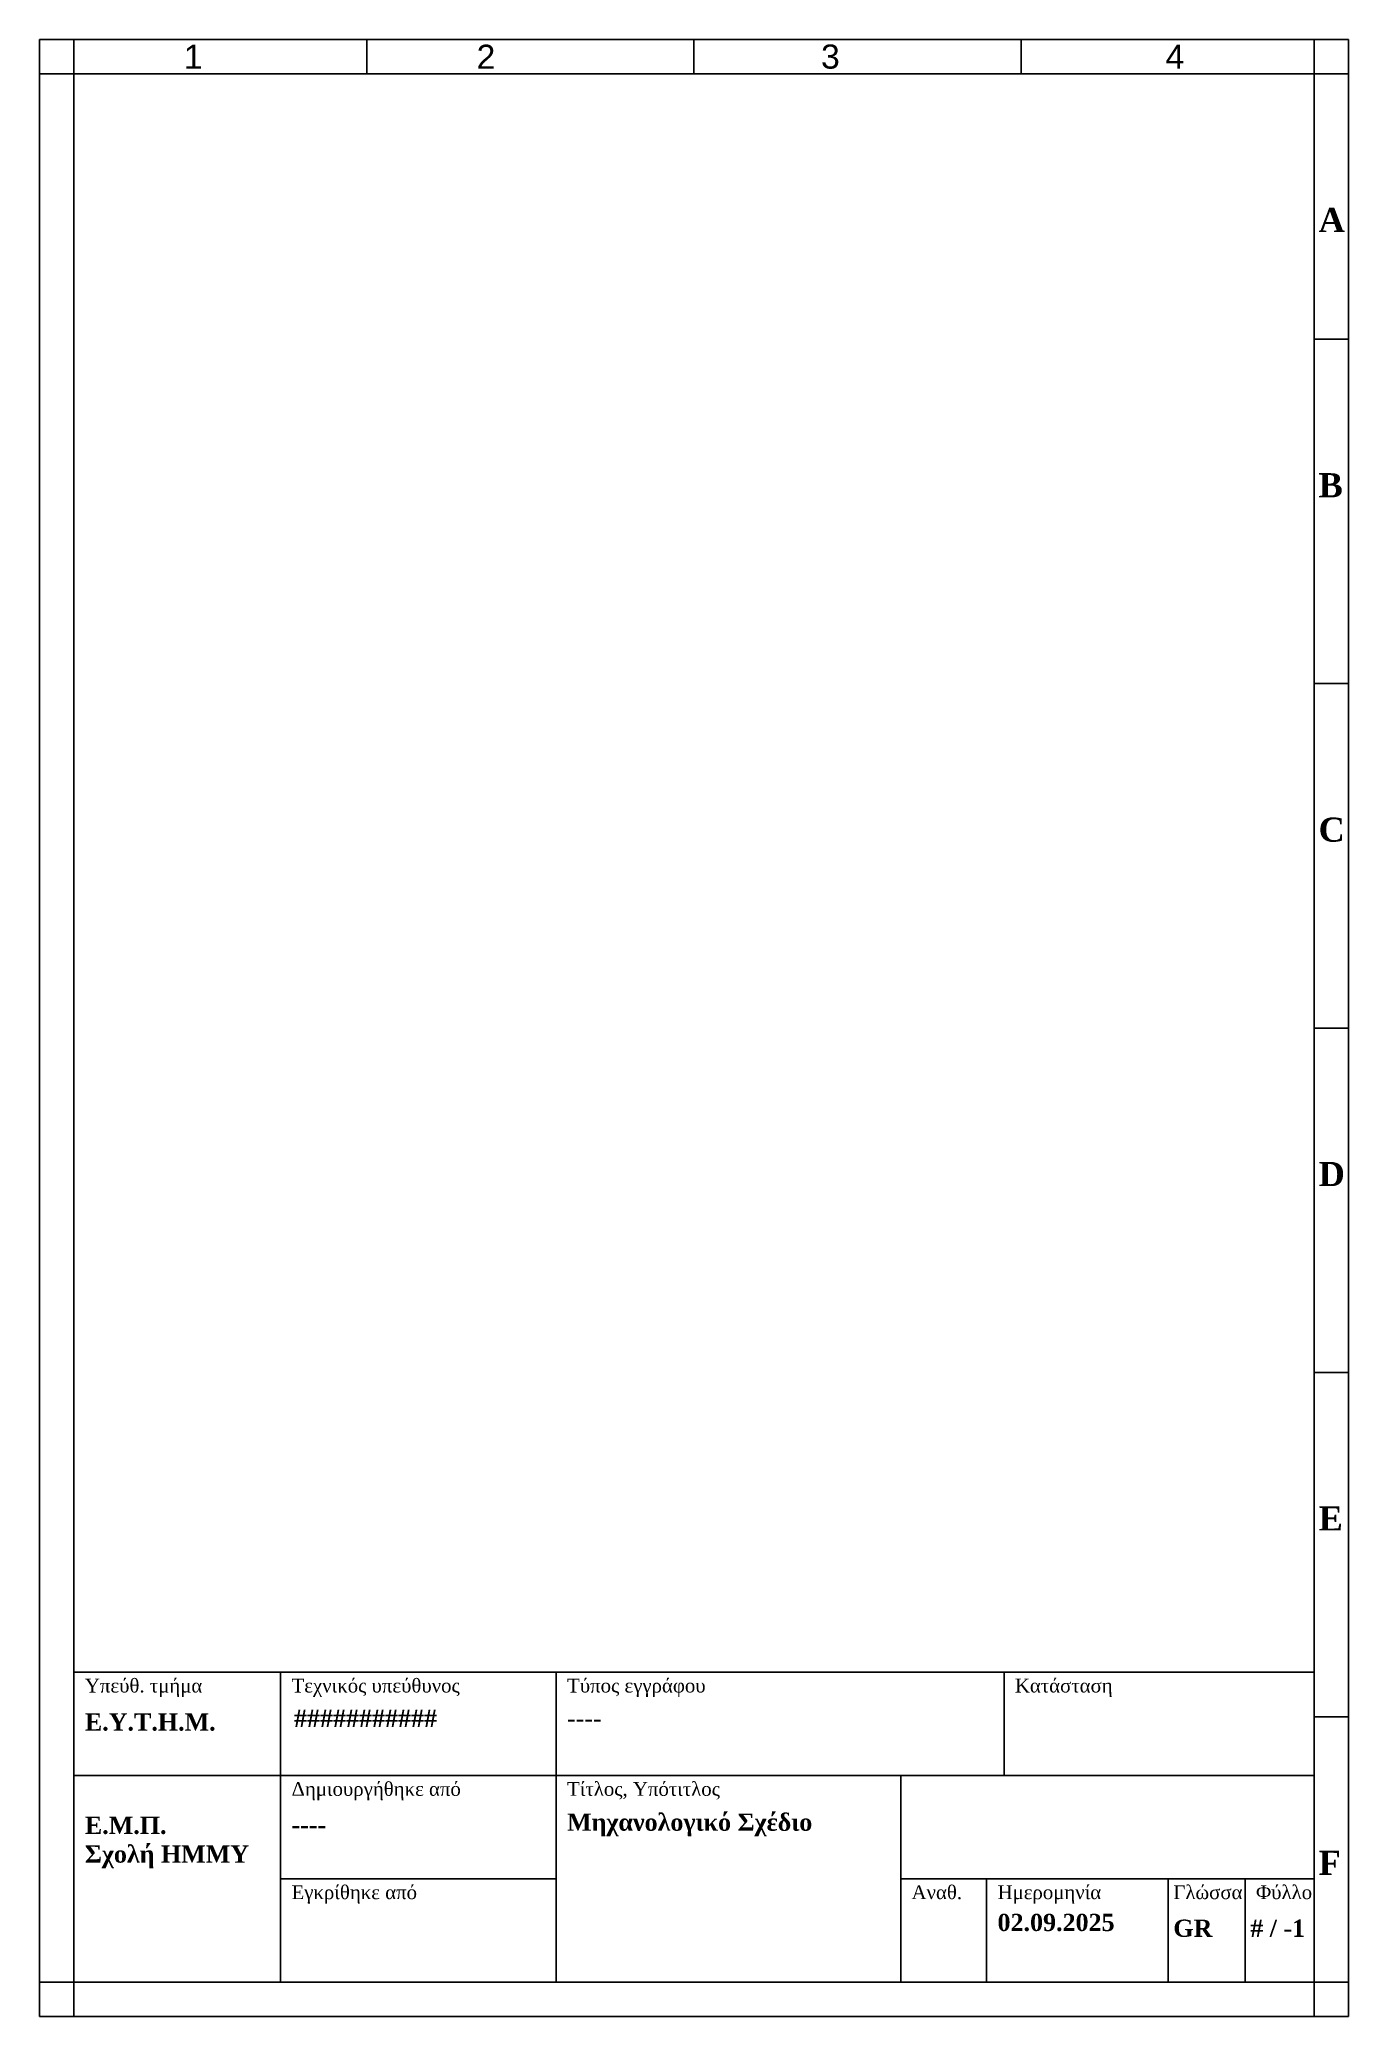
# Paper-space layout 'Layout3-A4' of a CAD drawing. Header units: millimetres. Extents: x 15 to 205, y 5 to 292.
import ezdxf

# ---------------------------------------------------------------- set-up
doc = ezdxf.new("R2010")
doc.units = ezdxf.units.MM
doc.header["$LTSCALE"] = 0.2
doc.styles.get("Standard").update_dxf_attribs({"font": 'arial.ttf'})
doc.styles.add('TextBlock', font='timesbd.ttf', dxfattribs={"height": 2.5})
doc.styles.add('TitleBlock', font='times.ttf', dxfattribs={"height": 2})

psp = doc.layouts.new('Layout3-A4')

# ---------------------------------------------------------------- linework, layer by layer
for p, q in [((15, 292), (15, 5)), ((20, 55), (20, 292))]:
    psp.add_line(p, q)
at = {"linetype": 'Continuous'}
for p, q in [((62.5, 287), (62.5, 292)), ((110, 287), (110, 292)), ((157.5, 287), (157.5, 292)), ((200, 5), (200, 292)), ((205, 287), (15, 287)), ((200, 248.5), (205, 248.5)), ((200, 198.5), (205, 198.5)), ((200, 148.5), (205, 148.5)), ((200, 98.5), (205, 98.5)), ((20, 5), (20, 55)), ((20, 55), (200, 55)), ((50, 10), (50, 55)), ((90, 10), (90, 55)), ((155, 40), (155, 55)), ((200, 48.5), (205, 48.5)), ((20, 40), (200, 40)), ((140, 10), (140, 40)), ((50, 25), (90, 25)), ((140, 25), (200, 25)), ((152.48, 10), (152.48, 25)), ((178.84, 10), (178.84, 25)), ((190, 10), (190, 25)), ((15, 10), (205, 10))]:
    psp.add_line(p, q, dxfattribs=at)
psp.add_lwpolyline([(15, 5), (205, 5), (205, 292), (15, 292)], dxfattribs=at)

# ---------------------------------------------------------------- texts
at = {"linetype": 'Continuous', "char_height": 3.5, "attachment_point": 5}
for s, insert in [('1', (37.3, 289.5)), ('2', (79.8, 289.5)), ('3', (129.8, 289.5)), ('4', (179.8, 289.5))]:
    psp.add_mtext_dynamic_manual_height_columns(s, width=50, gutter_width=12.5, heights=[0], dxfattribs=dict(at, insert=insert))
at = {"linetype": 'Continuous', "attachment_point": 1}
for s, width, gutter_width, insert, char_height, style in [('Α', 5, 12.5, (200.66, 267.55), 3.5, 'TextBlock'), ('B', 5, 12.5, (200.66, 229.05), 3.5, 'TextBlock'), ('C', 5, 12.5, (200.66, 179.05), 3.5, 'TextBlock'), ('D', 5, 12.5, (200.66, 129.05), 3.5, 'TextBlock'), ('E', 5, 12.5, (200.66, 79.05), 3.5, 'TextBlock'), ('Υπεύθ. τμήμα', 27.6031, 10, (21.58, 54.03), 2, 'TitleBlock'), ('Τεχνικός υπεύθυνος', 27.6031, 10, (51.58, 54.03), 2, 'TitleBlock'), ('Τύπος εγγράφου', 27.6031, 10, (91.58, 54.03), 2, 'TitleBlock'), ('Κατάσταση', 27.6031, 10, (156.58, 54.03), 2, 'TitleBlock'), ('Ε.Υ.Τ.Η.Μ.', 19.7949, 12.5, (21.58, 49), 2.5, 'TextBlock'), ('Δημιουργήθηκε από', 27.6031, 10, (51.58, 39.03), 2, 'TitleBlock'), ('Τίτλος, Υπότιτλος ', 27.6031, 10, (91.58, 39.03), 2, 'TitleBlock'), ('Ε.Μ.Π.\\PΣχολή ΗΜΜΥ', 25.8676, 12.5, (21.58, 34), 2.5, 'TextBlock'), ('F', 5, 12.5, (200.66, 29.05), 3.5, 'TextBlock'), ('Εγκρίθηκε από', 27.6031, 10, (51.58, 24.03), 2, 'TitleBlock'), ('Αναθ.', 27.6031, 10, (141.58, 24.03), 2, 'TitleBlock'), ('Ημερομηνία', 27.6031, 10, (154.06, 24.03), 2, 'TitleBlock'), ('Γλώσσα', 27.6031, 10, (179.58, 24.03), 2, 'TitleBlock'), ('Φύλλο', 27.6031, 10, (191.58, 24.03), 2, 'TitleBlock'), ('GR', 10.4238, 12.5, (179.58, 19.06), 2.5, 'TextBlock'), ('# / -1', 10.4238, 12.5, (190.74, 19.06), 2.5, 'TextBlock')]:
    psp.add_mtext_dynamic_manual_height_columns(s, width=width, gutter_width=gutter_width, heights=[0], dxfattribs=dict(at, insert=insert, char_height=char_height, style=style))
at = {"linetype": 'Continuous', "char_height": 2.5, "attachment_point": 1, "style": 'TextBlock'}
for s, insert in [('###########', (51.93, 49.53)), ('----', (91.58, 49.54)), ('Μηχανολογικό Σχέδιο', (91.58, 34.46)), ('----', (51.58, 34.07)), ('02.09.2025', (154.06, 19.9))]:
    psp.add_mtext(s, dxfattribs=dict(at, insert=insert))

doc.saveas('drawing.dxf')
